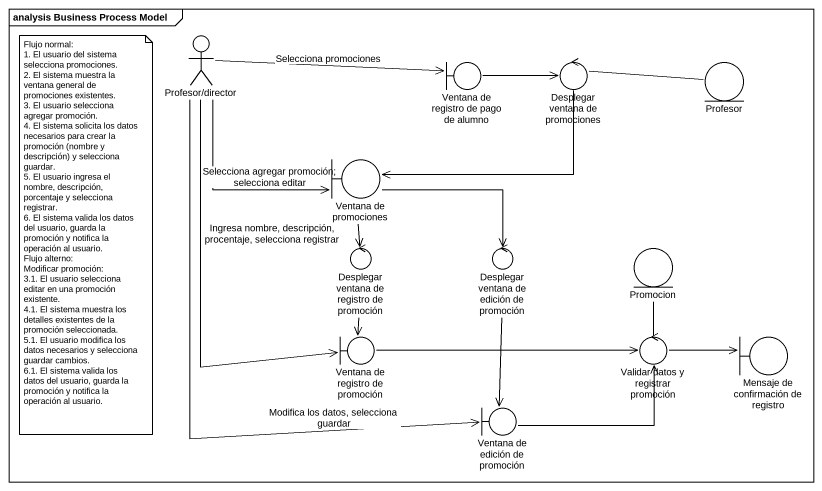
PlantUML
@startuml
mainframe analysis Business Process Model
actor "Profesor/director" as Profesor_director
boundary "Ventana de registro de pago de alumno" as Ventana_de_registro_de_pago
control "Desplegar ventana de promociones" as Desplegar_ventana_de
entity Profesor
boundary "Ventana de promociones" as Ventana_de_promociones
control "Desplegar ventana de registro de promoción" as Desplegar_ventana_de_2
control "Desplegar ventana de edición de promoción" as Desplegar_ventana_de_3
entity Promocion
boundary "Ventana de registro de promoción" as Ventana_de_registro_de
control "Validar datos y registrar promoción" as Validar_datos_y_registrar
boundary "Mensaje de confirmación de registro" as Mensaje_de_confirmación_de
boundary "Ventana de edición de promoción" as Ventana_de_edición_de
Profesor_director -right-> Ventana_de_registro_de_pago : Selecciona promociones
Profesor_director --> Ventana_de_promociones : Selecciona agregar promoción; selecciona editar
Profesor_director --> Ventana_de_registro_de : Ingresa nombre, descripción, procentaje, selecciona registrar
Profesor_director --> Ventana_de_edición_de : Modifica los datos, selecciona guardar
Ventana_de_registro_de_pago -right-> Desplegar_ventana_de
Desplegar_ventana_de -right- Profesor
Desplegar_ventana_de -left-> Ventana_de_promociones
Ventana_de_promociones --> Desplegar_ventana_de_2
Ventana_de_promociones --> Desplegar_ventana_de_3
Desplegar_ventana_de_2 --> Ventana_de_registro_de
Desplegar_ventana_de_3 --> Ventana_de_edición_de
Promocion -- Validar_datos_y_registrar
Ventana_de_registro_de -right-> Validar_datos_y_registrar
Validar_datos_y_registrar -right-> Mensaje_de_confirmación_de
Ventana_de_edición_de -right-> Validar_datos_y_registrar
note as N1
  Flujo normal:
  1. El usuario del sistema selecciona promociones.
  2. El sistema muestra la ventana general de promociones existentes.
  3. El usuario selecciona agregar promoción.
  4. El sistema solicita los datos necesarios para crear la promoción (nombre y descripción) y selecciona guardar.
  5. El usuario ingresa el nombre, descripción, porcentaje y selecciona registrar.
  6. El sistema valida los datos del usuario, guarda la promoción y notifica la operación al usuario.
  Flujo alterno:
  Modificar promoción:
  3.1. El usuario selecciona editar en una promoción existente.
  4.1. El sistema muestra los detalles existentes de la promoción seleccionada.
  5.1. El usuario modifica los datos necesarios y selecciona guardar cambios.
  6.1. El sistema valida los datos del usuario, guarda la promoción y notifica la operación al usuario.
end note
@enduml
